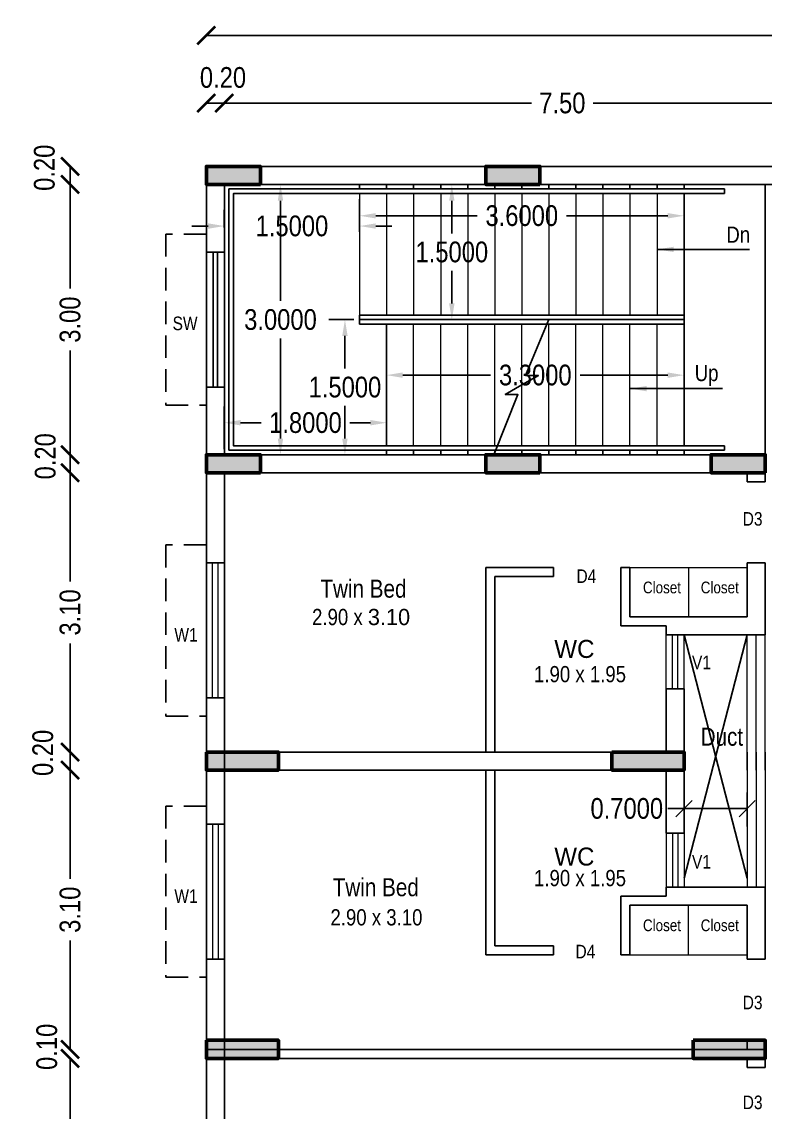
# Model space of a CAD drawing. Header units: metres. Extents: x -488 to 19274, y 1106 to 2071.
# Drawn here: x 19117.45 to 19125.7, y 1116.76 to 1128.86 of the extents above; entities that cross this region are included whole.
import ezdxf

# ---------------------------------------------------------------- set-up
doc = ezdxf.new("R2010")
doc.units = ezdxf.units.M
doc.header["$MEASUREMENT"] = 0
doc.linetypes.add('HIDDEN', pattern=[0.375, 0.25, -0.125])
for name, color, linetype in [('0 @ 1 (2)', 7, 'Continuous'), ('BLK_1_FLR_1_BLT_UP_AREA', 17, 'Continuous'), ('BLK_1_FLR_1_CARPET_AREA', 17, 'Continuous'), ('BLK_1_FLR_1_REGULAR_ROOM_0', 117, 'Continuous'), ('BLK_1_FLR_1_STAIR_1', 1, 'Continuous'), ('WALL', 251, 'Continuous')]:
    doc.layers.add(name, color=color, linetype=linetype)
for name, color, linetype, lineweight in [('BLK_1_FLR_1_STAIR_1_FLIGHT_1', 1, 'Continuous', 0), ('BLK_1_FLR_1_STAIR_1_FLIGHT_2', 1, 'Continuous', 0), ('BLK_1_FLR_1_STAIR_1_LANDING_1', 7, 'Continuous', 0), ('COL', 1, 'Continuous', 50), ('Hatch', 8, 'Continuous', 5), ('Joinery', 5, 'Continuous', 9), ('Railing', 10, 'Continuous', 13), ('Slab', 8, 'Continuous', 9)]:
    doc.layers.add(name, color=color, linetype=linetype, lineweight=lineweight)
doc.layers.add('DA-Furnitures', color=24, linetype='Continuous', lineweight=13, plot=False)
doc.styles.add('CODE', font='swissc.ttf', dxfattribs={"height": 0.25})
doc.styles.get("Standard").update_dxf_attribs({"font": 'swissc.ttf', "height": 0.23})
doc.dimstyles.new('OUTER', dxfattribs={"dimscale": 0, "dimtxt": 0.3, "dimasz": 0.18, "dimexe": 0.18, "dimexo": 0.0625, "dimgap": 0.09, "dimtad": 0, "dimzin": 0, "dimdsep": 46, "dimtxsty": 'CODE', "dimcen": 0.09, "dimse1": 1, "dimse2": 1, "dimclrd": 8, "dimclrt": 1, "dimadec": 0, "dimazin": 0, "dimtfac": 1, "dimtofl": 0, "dimtmove": 0, "dimatfit": 3, "dimfxl": 0, "dimtolj": 1, "dimtzin": 0, "dimarcsym": 0})
doc.dimstyles.get("Standard").update_dxf_attribs({"dimtxt": 1, "dimasz": 0.18, "dimexe": 0.18, "dimexo": 0.0625, "dimgap": 0.09, "dimtad": 0, "dimtih": 1, "dimtoh": 1, "dimdec": 4, "dimzin": 0, "dimdsep": 46, "dimtxsty": 'Standard', "dimcen": 0.09, "dimadec": 0, "dimazin": 0, "dimtfac": 1, "dimtdec": 4, "dimtofl": 0, "dimtmove": 0, "dimatfit": 3, "dimfxl": 0, "dimtolj": 1, "dimtzin": 0, "dimarcsym": 0})
doc.dimstyles.new('STANDARD$0', dxfattribs={"dimtxt": 7, "dimasz": 3, "dimexe": 3, "dimexo": 1, "dimgap": 1.5, "dimtad": 1, "dimdec": 1, "dimzin": 1, "dimdsep": 46, "dimlunit": 4, "dimtxsty": 'Standard', "dimblk": 'OBLIQUE', "dimcen": 0.09375, "dimdle": 1, "dimclrd": 8, "dimclre": 8, "dimclrt": 7, "dimadec": 1, "dimazin": 0, "dimtfac": 1, "dimtdec": 1, "dimtix": 1, "dimtmove": 2, "dimatfit": 3, "dimldrblk": 'ARCHTICK', "dimfxl": 0, "dimfrac": 2, "dimtolj": 1, "dimtzin": 0, "dimarcsym": 0})

# ---------------------------------------------------------------- blocks, each defined once
blk = doc.blocks.new('*D268')
at = {"layer": 'BLK_1_FLR_1_STAIR_1_LANDING_1', "color": 0, "linetype": 'Continuous', "lineweight": -2}
for p, q in [((19119.7, 1124.117), (19119.7, 1124.59)), ((19121.5, 1124.217), (19121.5, 1124.59))]:
    blk.add_line(p, q, dxfattribs=at)
at = {"layer": 'BLK_1_FLR_1_STAIR_1_LANDING_1', "color": 0, "lineweight": -2}
for p, q in [((19119.88, 1124.41), (19120.11, 1124.41)), ((19121.32, 1124.41), (19121.091, 1124.41))]:
    blk.add_line(p, q, dxfattribs=at)
at = {"layer": 'BLK_1_FLR_1_STAIR_1_LANDING_1', "color": 0, "linetype": 'Continuous'}
for points in [[(19119.88, 1124.44), (19119.88, 1124.38), (19119.7, 1124.41)], [(19121.32, 1124.44), (19121.32, 1124.38), (19121.5, 1124.41)]]:
    blk.add_solid(points, dxfattribs=at)
at = {"layer": 'Defpoints', "color": 0, "linetype": 'Continuous'}
for p in [(19119.7, 1124.41), (19121.5, 1124.154), (19119.7, 1124.054)]:
    blk.add_point(p, dxfattribs=at)
at = {"layer": 'BLK_1_FLR_1_STAIR_1_LANDING_1', "color": 0, "linetype": 'Continuous', "insert": (19120.6, 1124.41), "char_height": 0.23, "attachment_point": 5}
blk.add_mtext('\\A1;1.8000', dxfattribs=at)
blk = doc.blocks.new('_OBLIQUE')
at = {"color": 0, "linetype": 'ByBlock'}
blk.add_line((-0.5, -0.5), (0.5, 0.5), dxfattribs=at)
blk = doc.blocks.new('*D183')
at = {"lineweight": -2}
for p, q in [((19124.8, 1119.928), (19124.8, 1120.307)), ((19125.5, 1119.928), (19125.5, 1120.307)), ((19124.8, 1120.127), (19124.62, 1120.127)), ((19125.5, 1120.127), (19124.8, 1120.127))]:
    blk.add_line(p, q, dxfattribs=at)
at = {"layer": 'Defpoints', "color": 0}
for p in [(19124.8, 1120.127), (19124.8, 1119.866), (19125.5, 1119.866)]:
    blk.add_point(p, dxfattribs=at)
at = {"lineweight": -2, "xscale": 0.18, "yscale": 0.18, "zscale": 0.18, "rotation": 180}
blk.add_blockref('_OBLIQUE', (19124.8, 1120.127), dxfattribs=at)
at = {"lineweight": -2, "xscale": 0.18, "yscale": 0.18, "zscale": 0.18}
blk.add_blockref('_OBLIQUE', (19125.5, 1120.127), dxfattribs=at)
at = {"insert": (19124.165, 1120.127), "char_height": 0.23, "attachment_point": 5}
blk.add_mtext('\\A1;{0.7000}', dxfattribs=at)
blk = doc.blocks.new('*D184')
at = {"layer": 'BLK_1_FLR_1_STAIR_1_FLIGHT_1', "color": 0, "linetype": 'Continuous', "lineweight": -2}
for p, q in [((19121.138, 1125.554), (19120.858, 1125.554)), ((19121.038, 1125.374), (19121.038, 1125.012)), ((19121.038, 1124.234), (19121.038, 1124.596)), ((19121.138, 1124.054), (19120.858, 1124.054))]:
    blk.add_line(p, q, dxfattribs=at)
at = {"layer": 'BLK_1_FLR_1_STAIR_1_FLIGHT_1', "color": 0, "linetype": 'Continuous'}
for points in [[(19121.008, 1125.374), (19121.068, 1125.374), (19121.038, 1125.554)], [(19121.008, 1124.234), (19121.068, 1124.234), (19121.038, 1124.054)]]:
    blk.add_solid(points, dxfattribs=at)
at = {"layer": 'Defpoints', "color": 0, "linetype": 'Continuous'}
for p in [(19121.038, 1125.554), (19121.2, 1125.554), (19121.2, 1124.054)]:
    blk.add_point(p, dxfattribs=at)
at = {"layer": 'BLK_1_FLR_1_STAIR_1_FLIGHT_1', "color": 0, "linetype": 'Continuous', "insert": (19121.038, 1124.804), "char_height": 0.23, "attachment_point": 5}
blk.add_mtext('\\A1;1.5000', dxfattribs=at)
blk = doc.blocks.new('*D185')
at = {"layer": 'BLK_1_FLR_1_STAIR_1_LANDING_1', "color": 0, "linetype": 'Continuous', "lineweight": -2}
for p, q in [((19119.7, 1126.576), (19119.7, 1126.773)), ((19121.2, 1126.576), (19121.2, 1126.773))]:
    blk.add_line(p, q, dxfattribs=at)
at = {"layer": 'BLK_1_FLR_1_STAIR_1_LANDING_1', "color": 0, "lineweight": -2}
for p, q in [((19119.52, 1126.593), (19119.34, 1126.593)), ((19121.38, 1126.593), (19121.56, 1126.593))]:
    blk.add_line(p, q, dxfattribs=at)
at = {"layer": 'BLK_1_FLR_1_STAIR_1_LANDING_1', "color": 0, "linetype": 'Continuous'}
for points in [[(19119.52, 1126.623), (19119.52, 1126.563), (19119.7, 1126.593)], [(19121.38, 1126.623), (19121.38, 1126.563), (19121.2, 1126.593)]]:
    blk.add_solid(points, dxfattribs=at)
at = {"layer": 'Defpoints', "color": 0, "linetype": 'Continuous'}
for p in [(19119.7, 1126.593), (19119.7, 1126.514), (19121.2, 1126.514)]:
    blk.add_point(p, dxfattribs=at)
at = {"layer": 'BLK_1_FLR_1_STAIR_1_LANDING_1', "color": 0, "linetype": 'Continuous', "insert": (19120.45, 1126.593), "char_height": 0.23, "attachment_point": 5}
blk.add_mtext('\\A1;1.5000', dxfattribs=at)
blk = doc.blocks.new('zw$3395')
at = {"layer": 'Hatch'}
h = blk.add_hatch(color=256, dxfattribs=at)
h.dxf.hatch_style = 1
h.paths.add_polyline_path([(15.05, 12.675), (15.05, 11.475), (15.25, 11.475), (15.25, 12.675)])
h.paths.add_polyline_path([(21.65, 12.661), (21.65, 11.461), (21.85, 11.461), (21.85, 12.661)])
h.paths.add_polyline_path([(15.05, 8.5), (15.05, 7.3), (15.25, 7.3), (15.25, 8.5)])
h.paths.add_polyline_path([(21.65, 8.5), (21.65, 7.3), (21.85, 7.3), (21.85, 8.5)])
h.paths.add_polyline_path([(15.05, 4.675), (15.05, 3.475), (15.25, 3.475), (15.25, 4.675)])
h.paths.add_polyline_path([(21.65, 4.675), (21.65, 3.475), (21.85, 3.475), (21.85, 4.675)])
h.paths.add_polyline_path([(0, 3.5), (0, 3.3), (0.8, 3.3), (0.8, 3.5)])
h.paths.add_polyline_path([(4.5, 3.5), (4.5, 3.3), (5.3, 3.3), (5.3, 3.5)])
h.paths.add_polyline_path([(15.05, 16.5), (15.05, 16.3), (15.85, 16.3), (15.85, 16.5)])
h.paths.add_polyline_path([(0, 0.2), (0, 0), (0.8, 0), (0.8, 0.2)])
h.paths.add_polyline_path([(5.4, 0.2), (5.4, 0), (6.2, 0), (6.2, 0.2)])
h.paths.add_polyline_path([(0, 6.8), (0, 6.6), (0.8, 6.6), (0.8, 6.8)])
h.paths.add_polyline_path([(5.4, 6.8), (5.4, 6.6), (6.2, 6.6), (6.2, 6.8)])
h.paths.add_polyline_path([(21.05, 16.5), (21.05, 16.3), (21.85, 16.3), (21.85, 16.5)])
h.paths.add_polyline_path([(13.35, 12.1), (13.35, 12.9), (13.55, 12.9), (13.55, 12.1)])
h.paths.add_polyline_path([(4.5, 9.8), (4.5, 10), (5.3, 10), (5.3, 9.8)])
h.paths.add_polyline_path([(0, 10), (0, 9.8), (0.8, 9.8), (0.8, 10)])
h.paths.add_polyline_path([(13.35, 7.3), (13.35, 8.1), (13.55, 8.1), (13.55, 7.3)])
h.paths.add_polyline_path([(15.05, 0.2), (15.05, 0), (15.85, 0), (15.85, 0.2)])
h.paths.add_polyline_path([(21.05, 0.2), (21.05, 0), (21.85, 0), (21.85, 0.2)])
h.paths.add_polyline_path([(7.7, 5.1), (7.7, 5.3), (8.3, 5.3), (8.3, 5.1)])
h.paths.add_polyline_path([(7.7, 7.5), (7.7, 7.3), (8.3, 7.3), (8.3, 7.5)])
h.paths.add_polyline_path([(7.7, 10), (7.7, 10.2), (8.3, 10.2), (8.3, 10)])
h.paths.add_polyline_path([(10.15, 7.3), (10.15, 7.9), (10.35, 7.9), (10.35, 7.3)])
h.paths.add_polyline_path([(7.7, 0), (7.7, 0.2), (8.3, 0.2), (8.3, 0)])
h.paths.add_polyline_path([(3.1, 13.3), (3.1, 13.1), (3.7, 13.1), (3.7, 13.3)])
h.paths.add_polyline_path([(0, 13.1), (0, 13.3), (0.6, 13.3), (0.6, 13.1)])
h.paths.add_polyline_path([(5.6, 13.1), (5.6, 13.3), (6.2, 13.3), (6.2, 13.1)])
h.paths.add_polyline_path([(10.15, 10.2), (10.15, 9.6), (10.35, 9.6), (10.35, 10.2)])
h.paths.add_polyline_path([(7.7, 12.7), (7.7, 12.9), (8.3, 12.9), (8.3, 12.7)])
h.paths.add_polyline_path([(10.15, 12.3), (10.15, 12.9), (10.35, 12.9), (10.35, 12.3)])
h.paths.add_polyline_path([(12.95, 5.3), (12.95, 5.1), (13.55, 5.1), (13.55, 5.3)])
h.paths.add_polyline_path([(7.7, 16.3), (7.7, 16.5), (8.3, 16.5), (8.3, 16.3)])
h.paths.add_polyline_path([(9.75, 16.3), (9.75, 16.5), (10.35, 16.5), (10.35, 16.3)])
h.paths.add_polyline_path([(3.1, 16.3), (3.1, 16.5), (3.7, 16.5), (3.7, 16.3)])
h.paths.add_polyline_path([(0, 16.3), (0, 16.5), (0.6, 16.5), (0.6, 16.3)])
h.paths.add_polyline_path([(12.95, 16.3), (12.95, 16.5), (13.55, 16.5), (13.55, 16.3)])
h.paths.add_polyline_path([(12.95, 0), (12.95, 0.2), (13.55, 0.2), (13.55, 0)])
at = {"layer": 'COL'}
for points in [[(0.6, 16.3), (0, 16.3), (0, 16.5), (0.6, 16.5)], [(3.7, 16.3), (3.1, 16.3), (3.1, 16.5), (3.7, 16.5)], [(0.6, 13.1), (0, 13.1), (0, 13.3), (0.6, 13.3)], [(3.7, 13.1), (3.1, 13.1), (3.1, 13.3), (3.7, 13.3)], [(6.2, 13.1), (5.6, 13.1), (5.6, 13.3), (6.2, 13.3)], [(0, 10), (0.8, 10), (0.8, 9.8), (0, 9.8)], [(4.5, 10), (5.3, 10), (5.3, 9.8), (4.5, 9.8)], [(0, 6.8), (0.8, 6.8), (0.8, 6.6), (0, 6.6)], [(5.4, 6.8), (6.2, 6.8), (6.2, 6.6), (5.4, 6.6)]]:
    blk.add_lwpolyline(points, close=True, dxfattribs=at)
blk = doc.blocks.new('*D159')
at = {"layer": 'BLK_1_FLR_1_STAIR_1_FLIGHT_2', "color": 0, "linetype": 'Continuous', "lineweight": -2}
for p, q in [((19122.163, 1127.054), (19122.404, 1127.054)), ((19122.224, 1126.874), (19122.224, 1126.512)), ((19122.224, 1125.734), (19122.224, 1126.096)), ((19122.163, 1125.554), (19122.404, 1125.554))]:
    blk.add_line(p, q, dxfattribs=at)
at = {"layer": 'BLK_1_FLR_1_STAIR_1_FLIGHT_2', "color": 0, "linetype": 'Continuous'}
for points in [[(19122.194, 1126.874), (19122.254, 1126.874), (19122.224, 1127.054)], [(19122.194, 1125.734), (19122.254, 1125.734), (19122.224, 1125.554)]]:
    blk.add_solid(points, dxfattribs=at)
at = {"layer": 'Defpoints', "color": 0, "linetype": 'Continuous'}
for p in [(19122.1, 1127.054), (19122.224, 1127.054), (19122.1, 1125.554)]:
    blk.add_point(p, dxfattribs=at)
at = {"layer": 'BLK_1_FLR_1_STAIR_1_FLIGHT_2', "color": 0, "linetype": 'Continuous', "insert": (19122.224, 1126.304), "char_height": 0.23, "attachment_point": 5}
blk.add_mtext('\\A1;1.5000', dxfattribs=at)
blk = doc.blocks.new('*D251')
at = {"layer": 'BLK_1_FLR_1_STAIR_1_FLIGHT_2', "color": 0, "linetype": 'Continuous', "lineweight": -2}
for p, q in [((19121.2, 1126.892), (19121.2, 1126.527)), ((19124.8, 1126.892), (19124.8, 1126.527)), ((19121.38, 1126.707), (19122.504, 1126.707)), ((19124.62, 1126.707), (19123.496, 1126.707))]:
    blk.add_line(p, q, dxfattribs=at)
at = {"layer": 'BLK_1_FLR_1_STAIR_1_FLIGHT_2', "color": 0, "linetype": 'Continuous'}
for points in [[(19121.38, 1126.737), (19121.38, 1126.677), (19121.2, 1126.707)], [(19124.62, 1126.737), (19124.62, 1126.677), (19124.8, 1126.707)]]:
    blk.add_solid(points, dxfattribs=at)
at = {"layer": 'Defpoints', "color": 0, "linetype": 'Continuous'}
for p in [(19121.2, 1126.954), (19124.8, 1126.954), (19124.8, 1126.707)]:
    blk.add_point(p, dxfattribs=at)
at = {"layer": 'BLK_1_FLR_1_STAIR_1_FLIGHT_2', "color": 0, "linetype": 'Continuous', "insert": (19123, 1126.707), "char_height": 0.23, "attachment_point": 5}
blk.add_mtext('\\A1;3.6000', dxfattribs=at)
blk = doc.blocks.new('*D252')
at = {"layer": 'BLK_1_FLR_1_STAIR_1_FLIGHT_1', "color": 0, "linetype": 'Continuous', "lineweight": -2}
for p, q in [((19121.5, 1124.217), (19121.5, 1125.118)), ((19124.8, 1124.217), (19124.8, 1125.118)), ((19121.68, 1124.938), (19122.654, 1124.938)), ((19124.62, 1124.938), (19123.646, 1124.938))]:
    blk.add_line(p, q, dxfattribs=at)
at = {"layer": 'BLK_1_FLR_1_STAIR_1_FLIGHT_1', "color": 0, "linetype": 'Continuous'}
for points in [[(19121.68, 1124.968), (19121.68, 1124.908), (19121.5, 1124.938)], [(19124.62, 1124.968), (19124.62, 1124.908), (19124.8, 1124.938)]]:
    blk.add_solid(points, dxfattribs=at)
at = {"layer": 'Defpoints', "color": 0, "linetype": 'Continuous'}
for p in [(19124.8, 1124.938), (19121.5, 1124.154), (19124.8, 1124.154)]:
    blk.add_point(p, dxfattribs=at)
at = {"layer": 'BLK_1_FLR_1_STAIR_1_FLIGHT_1', "color": 0, "linetype": 'Continuous', "insert": (19123.15, 1124.938), "char_height": 0.23, "attachment_point": 5}
blk.add_mtext('\\A1;3.3000', dxfattribs=at)
blk = doc.blocks.new('*D172')
at = {"layer": 'BLK_1_FLR_1_STAIR_1_LANDING_1', "color": 0, "linetype": 'Continuous', "lineweight": -2}
for p, q in [((19120.385, 1127.054), (19120.503, 1127.054)), ((19120.385, 1124.054), (19120.503, 1124.054))]:
    blk.add_line(p, q, dxfattribs=at)
at = {"layer": 'BLK_1_FLR_1_STAIR_1_LANDING_1', "color": 0, "lineweight": -2}
for p, q in [((19120.323, 1126.874), (19120.323, 1125.762)), ((19120.323, 1124.234), (19120.323, 1125.346))]:
    blk.add_line(p, q, dxfattribs=at)
at = {"layer": 'BLK_1_FLR_1_STAIR_1_LANDING_1', "color": 0, "linetype": 'Continuous'}
for points in [[(19120.293, 1126.874), (19120.353, 1126.874), (19120.323, 1127.054)], [(19120.293, 1124.234), (19120.353, 1124.234), (19120.323, 1124.054)]]:
    blk.add_solid(points, dxfattribs=at)
at = {"layer": 'Defpoints', "color": 0, "linetype": 'Continuous'}
for p in [(19120.323, 1127.054), (19120.323, 1124.054), (19120.323, 1124.054)]:
    blk.add_point(p, dxfattribs=at)
at = {"layer": 'BLK_1_FLR_1_STAIR_1_LANDING_1', "color": 0, "linetype": 'Continuous', "insert": (19120.323, 1125.554), "char_height": 0.23, "attachment_point": 5}
blk.add_mtext('\\A1;3.0000', dxfattribs=at)
blk = doc.blocks.new('_ArchTick')
at = {"const_width": 0.15}
blk.add_lwpolyline([(-0.5, -0.5), (0.5, 0.5)], dxfattribs=at)
blk = doc.blocks.new('*D337')
at = {"lineweight": -2}
for p, q in [((19117.989, 1117.354), (19117.989, 1116.148)), ((19117.989, 1114.254), (19117.989, 1115.461))]:
    blk.add_line(p, q, dxfattribs=at)
at = {"layer": 'Defpoints', "color": 0}
for p in [(19117.989, 1117.354), (19119.7, 1117.354), (19119.7, 1114.254)]:
    blk.add_point(p, dxfattribs=at)
at = {"lineweight": -2, "xscale": 0.2, "yscale": 0.2, "zscale": 0.2}
for p, rotation in [((19117.989, 1117.354), 90), ((19117.989, 1114.254), 270)]:
    blk.add_blockref('_ArchTick', p, dxfattribs=dict(at, rotation=rotation))
at = {"insert": (19117.989, 1115.804), "char_height": 0.23, "attachment_point": 5, "rotation": 90}
blk.add_mtext('\\A1;3.10', dxfattribs=at)
blk = doc.blocks.new('*D338')
at = {"lineweight": -2}
for p, q in [((19117.989, 1117.454), (19117.989, 1117.654)), ((19117.989, 1117.354), (19117.989, 1117.154))]:
    blk.add_line(p, q, dxfattribs=at)
at = {"layer": 'Defpoints', "color": 0}
for p in [(19117.989, 1117.454), (19119.7, 1117.454), (19119.7, 1117.354)]:
    blk.add_point(p, dxfattribs=at)
at = {"lineweight": -2, "xscale": 0.2, "yscale": 0.2, "zscale": 0.2}
for p, rotation in [((19117.989, 1117.454), 270), ((19117.989, 1117.354), 90)]:
    blk.add_blockref('_ArchTick', p, dxfattribs=dict(at, rotation=rotation))
at = {"insert": (19117.731, 1117.482), "char_height": 0.23, "attachment_point": 5, "rotation": 90}
blk.add_mtext('\\A1;0.10', dxfattribs=at)
blk = doc.blocks.new('*D339')
at = {"lineweight": -2}
for p, q in [((19117.989, 1120.554), (19117.989, 1119.348)), ((19117.989, 1117.454), (19117.989, 1118.661))]:
    blk.add_line(p, q, dxfattribs=at)
at = {"layer": 'Defpoints', "color": 0}
for p in [(19117.989, 1120.554), (19119.7, 1120.554), (19119.7, 1117.454)]:
    blk.add_point(p, dxfattribs=at)
at = {"lineweight": -2, "xscale": 0.2, "yscale": 0.2, "zscale": 0.2}
for p, rotation in [((19117.989, 1120.554), 90), ((19117.989, 1117.454), 270)]:
    blk.add_blockref('_ArchTick', p, dxfattribs=dict(at, rotation=rotation))
at = {"insert": (19117.989, 1119.004), "char_height": 0.23, "attachment_point": 5, "rotation": 90}
blk.add_mtext('\\A1;3.10', dxfattribs=at)
blk = doc.blocks.new('*D340')
at = {"lineweight": -2}
blk.add_line((19117.989, 1120.554), (19117.989, 1120.754), dxfattribs=at)
at = {"layer": 'Defpoints', "color": 0}
for p in [(19117.989, 1120.754), (19119.7, 1120.754), (19119.7, 1120.554)]:
    blk.add_point(p, dxfattribs=at)
at = {"lineweight": -2, "xscale": 0.2, "yscale": 0.2, "zscale": 0.2}
for p, rotation in [((19117.989, 1120.754), 90), ((19117.989, 1120.554), 270)]:
    blk.add_blockref('_ArchTick', p, dxfattribs=dict(at, rotation=rotation))
at = {"insert": (19117.687, 1120.745), "char_height": 0.23, "attachment_point": 5, "rotation": 90}
blk.add_mtext('\\A1;0.20', dxfattribs=at)
blk = doc.blocks.new('*D341')
at = {"lineweight": -2}
for p, q in [((19117.989, 1123.854), (19117.989, 1122.648)), ((19117.989, 1120.754), (19117.989, 1121.961))]:
    blk.add_line(p, q, dxfattribs=at)
at = {"layer": 'Defpoints', "color": 0}
for p in [(19117.989, 1123.854), (19119.7, 1123.854), (19119.7, 1120.754)]:
    blk.add_point(p, dxfattribs=at)
at = {"lineweight": -2, "xscale": 0.2, "yscale": 0.2, "zscale": 0.2}
for p, rotation in [((19117.989, 1123.854), 90), ((19117.989, 1120.754), 270)]:
    blk.add_blockref('_ArchTick', p, dxfattribs=dict(at, rotation=rotation))
at = {"insert": (19117.989, 1122.304), "char_height": 0.23, "attachment_point": 5, "rotation": 90}
blk.add_mtext('\\A1;3.10', dxfattribs=at)
blk = doc.blocks.new('*D342')
at = {"lineweight": -2}
blk.add_line((19117.989, 1123.854), (19117.989, 1124.054), dxfattribs=at)
at = {"layer": 'Defpoints', "color": 0}
for p in [(19117.989, 1124.054), (19119.7, 1124.054), (19119.7, 1123.854)]:
    blk.add_point(p, dxfattribs=at)
at = {"lineweight": -2, "xscale": 0.2, "yscale": 0.2, "zscale": 0.2}
for p, rotation in [((19117.989, 1124.054), 90), ((19117.989, 1123.854), 270)]:
    blk.add_blockref('_ArchTick', p, dxfattribs=dict(at, rotation=rotation))
at = {"insert": (19117.714, 1124.037), "char_height": 0.23, "attachment_point": 5, "rotation": 90}
blk.add_mtext('\\A1;0.20', dxfattribs=at)
blk = doc.blocks.new('*D343')
at = {"lineweight": -2}
for p, q in [((19117.989, 1127.054), (19117.989, 1125.898)), ((19117.989, 1124.054), (19117.989, 1125.211))]:
    blk.add_line(p, q, dxfattribs=at)
at = {"layer": 'Defpoints', "color": 0}
for p in [(19117.989, 1127.054), (19119.7, 1127.054), (19119.7, 1124.054)]:
    blk.add_point(p, dxfattribs=at)
at = {"lineweight": -2, "xscale": 0.2, "yscale": 0.2, "zscale": 0.2}
for p, rotation in [((19117.989, 1127.054), 90), ((19117.989, 1124.054), 270)]:
    blk.add_blockref('_ArchTick', p, dxfattribs=dict(at, rotation=rotation))
at = {"insert": (19117.989, 1125.554), "char_height": 0.23, "attachment_point": 5, "rotation": 90}
blk.add_mtext('\\A1;3.00', dxfattribs=at)
blk = doc.blocks.new('*D344')
at = {"lineweight": -2}
blk.add_line((19117.989, 1127.054), (19117.989, 1127.254), dxfattribs=at)
at = {"layer": 'Defpoints', "color": 0}
for p in [(19117.989, 1127.254), (19119.7, 1127.254), (19119.7, 1127.054)]:
    blk.add_point(p, dxfattribs=at)
at = {"lineweight": -2, "xscale": 0.2, "yscale": 0.2, "zscale": 0.2}
for p, rotation in [((19117.989, 1127.254), 90), ((19117.989, 1127.054), 270)]:
    blk.add_blockref('_ArchTick', p, dxfattribs=dict(at, rotation=rotation))
at = {"insert": (19117.704, 1127.24), "char_height": 0.23, "attachment_point": 5, "rotation": 90}
blk.add_mtext('\\A1;0.20', dxfattribs=at)
blk = doc.blocks.new('*D346')
at = {"lineweight": -2}
for p, q in [((19116.958, 1127.254), (19116.958, 1119.419)), ((19116.958, 1110.754), (19116.958, 1118.59))]:
    blk.add_line(p, q, dxfattribs=at)
at = {"layer": 'Defpoints', "color": 0}
for p in [(19119.5, 1127.254), (19116.958, 1110.754), (19119.5, 1110.754)]:
    blk.add_point(p, dxfattribs=at)
at = {"lineweight": -2, "xscale": 0.2, "yscale": 0.2, "zscale": 0.2}
for p, rotation in [((19116.958, 1127.254), 90), ((19116.958, 1110.754), 270)]:
    blk.add_blockref('_ArchTick', p, dxfattribs=dict(at, rotation=rotation))
at = {"insert": (19116.958, 1119.004), "char_height": 0.23, "attachment_point": 5, "rotation": 90}
blk.add_mtext('\\A1;16.50', dxfattribs=at)
blk = doc.blocks.new('*D347')
at = {"lineweight": -2}
for p, q in [((19119.7, 1127.958), (19123.108, 1127.958)), ((19127.2, 1127.958), (19123.793, 1127.958))]:
    blk.add_line(p, q, dxfattribs=at)
at = {"layer": 'Defpoints', "color": 0}
for p in [(19127.2, 1127.958), (19127.2, 1127.054), (19119.7, 1126.937)]:
    blk.add_point(p, dxfattribs=at)
at = {"lineweight": -2, "xscale": 0.2, "yscale": 0.2, "zscale": 0.2, "rotation": 180}
blk.add_blockref('_ArchTick', (19119.7, 1127.958), dxfattribs=at)
at = {"lineweight": -2, "xscale": 0.2, "yscale": 0.2, "zscale": 0.2}
blk.add_blockref('_ArchTick', (19127.2, 1127.958), dxfattribs=at)
at = {"insert": (19123.45, 1127.958), "char_height": 0.23, "attachment_point": 5}
blk.add_mtext('\\A1;7.50', dxfattribs=at)
blk = doc.blocks.new('*D363')
at = {"lineweight": -2}
blk.add_line((19119.5, 1127.958), (19119.7, 1127.958), dxfattribs=at)
at = {"layer": 'Defpoints', "color": 0}
for p in [(19119.7, 1127.958), (19119.5, 1127.054), (19119.7, 1127.054)]:
    blk.add_point(p, dxfattribs=at)
at = {"lineweight": -2, "xscale": 0.2, "yscale": 0.2, "zscale": 0.2, "rotation": 180}
blk.add_blockref('_ArchTick', (19119.5, 1127.958), dxfattribs=at)
at = {"lineweight": -2, "xscale": 0.2, "yscale": 0.2, "zscale": 0.2}
blk.add_blockref('_ArchTick', (19119.7, 1127.958), dxfattribs=at)
at = {"insert": (19119.685, 1128.241), "char_height": 0.23, "attachment_point": 5}
blk.add_mtext('\\A1;0.20', dxfattribs=at)
blk = doc.blocks.new('*D364')
at = {"lineweight": -2}
for p, q in [((19119.5, 1128.709), (19130.008, 1128.709)), ((19141.35, 1128.709), (19130.843, 1128.709))]:
    blk.add_line(p, q, dxfattribs=at)
at = {"layer": 'Defpoints', "color": 0}
for p in [(19141.35, 1128.709), (19119.5, 1127.254), (19141.35, 1127.254)]:
    blk.add_point(p, dxfattribs=at)
at = {"lineweight": -2, "xscale": 0.2, "yscale": 0.2, "zscale": 0.2, "rotation": 180}
blk.add_blockref('_ArchTick', (19119.5, 1128.709), dxfattribs=at)
at = {"lineweight": -2, "xscale": 0.2, "yscale": 0.2, "zscale": 0.2}
blk.add_blockref('_ArchTick', (19141.35, 1128.709), dxfattribs=at)
at = {"insert": (19130.425, 1128.709), "char_height": 0.23, "attachment_point": 5}
blk.add_mtext('\\A1;21.85', dxfattribs=at)

msp = doc.modelspace()

# ---------------------------------------------------------------- linework, layer by layer
for p, q in [((19119.50036, 1127.25427), (19125.70036, 1127.25427)), ((19119.50036, 1126.30427), (19119.50036, 1127.25427)), ((19119.70036, 1127.05427), (19125.70036, 1127.05427)), ((19119.70036, 1126.30427), (19119.70036, 1127.05427)), ((19119.75036, 1124.10427), (19119.75036, 1127.00427)), ((19119.75036, 1127.00427), (19125.25036, 1127.00427)), ((19121.20036, 1127.05427), (19121.20036, 1127.00427)), ((19121.50036, 1127.05427), (19121.50036, 1127.00427)), ((19121.80036, 1127.05427), (19121.80036, 1127.00427)), ((19122.10036, 1127.05427), (19122.10036, 1127.00427)), ((19122.40036, 1127.05427), (19122.40036, 1127.00427)), ((19122.70036, 1127.05427), (19122.70036, 1127.00427)), ((19123.00036, 1127.05427), (19123.00036, 1127.00427)), ((19123.30036, 1127.05427), (19123.30036, 1127.00427)), ((19123.60036, 1127.05427), (19123.60036, 1127.00427)), ((19123.90036, 1127.05427), (19123.90036, 1127.00427)), ((19124.20036, 1127.05427), (19124.20036, 1127.00427)), ((19124.50036, 1127.05427), (19124.50036, 1127.00427)), ((19124.80036, 1127.05427), (19124.80036, 1127.00427)), ((19125.25036, 1127.00427), (19125.25036, 1126.95427)), ((19119.80036, 1124.15427), (19119.80036, 1126.95427)), ((19119.80036, 1126.95427), (19125.25036, 1126.95427)), ((19124.80036, 1126.95427), (19124.80036, 1125.60427)), ((19119.50036, 1124.80427), (19119.50036, 1126.30427)), ((19119.70036, 1126.30427), (19119.50036, 1126.30427)), ((19119.57536, 1124.80427), (19119.57536, 1126.30427)), ((19119.62536, 1124.80427), (19119.62536, 1126.30427)), ((19119.70036, 1124.80427), (19119.70036, 1126.30427)), ((19121.20036, 1125.60427), (19121.20036, 1125.50427)), ((19124.80036, 1125.60427), (19121.20036, 1125.60427)), ((19124.80036, 1125.55427), (19121.20036, 1125.55427)), ((19124.80036, 1125.60427), (19124.80036, 1125.50427)), ((19124.80036, 1125.50427), (19121.20036, 1125.50427)), ((19119.70036, 1124.80427), (19119.50036, 1124.80427)), ((19119.50036, 1124.80427), (19119.50036, 1124.05427)), ((19119.70036, 1124.80427), (19119.70036, 1124.05427)), ((19119.75036, 1124.10427), (19125.25036, 1124.10427)), ((19119.80036, 1124.15427), (19125.25036, 1124.15427)), ((19121.50036, 1124.05427), (19121.50036, 1124.10427)), ((19121.80036, 1124.05427), (19121.80036, 1124.10427)), ((19122.10036, 1124.05427), (19122.10036, 1124.10427)), ((19122.40036, 1124.05427), (19122.40036, 1124.10427)), ((19122.70036, 1124.05427), (19122.70036, 1124.10427)), ((19123.00036, 1124.05427), (19123.00036, 1124.10427)), ((19123.30036, 1124.05427), (19123.30036, 1124.10427)), ((19123.60036, 1124.05427), (19123.60036, 1124.10427)), ((19123.90036, 1124.05427), (19123.90036, 1124.10427)), ((19124.20036, 1124.05427), (19124.20036, 1124.10427)), ((19124.50036, 1124.05427), (19124.50036, 1124.10427)), ((19124.80036, 1124.05427), (19124.80036, 1124.10427)), ((19125.25036, 1124.10427), (19125.25036, 1124.15427)), ((19125.50036, 1122.05427), (19124.80036, 1119.35427)), ((19125.50036, 1119.35427), (19124.80036, 1122.05427))]:
    msp.add_line(p, q)
at = {"linetype": 'HIDDEN'}
for p, q in [((19119.05036, 1126.50427), (19119.05036, 1124.60427)), ((19119.50036, 1126.50427), (19119.05036, 1126.50427)), ((19119.05036, 1124.60427), (19119.50036, 1124.60427)), ((19119.05036, 1123.05427), (19119.05036, 1121.15427)), ((19119.50036, 1123.05427), (19119.05036, 1123.05427)), ((19119.05036, 1121.15427), (19119.50036, 1121.15427)), ((19119.05036, 1120.15427), (19119.05036, 1118.25427)), ((19119.50036, 1120.15427), (19119.05036, 1120.15427)), ((19119.05036, 1118.25427), (19119.50036, 1118.25427))]:
    msp.add_line(p, q, dxfattribs=at)
msp.add_lwpolyline([(19123.30036, 1125.55427), (19123.0429, 1124.93563), (19123.18491, 1124.93563), (19123.00036, 1124.82927), (19122.8158, 1124.72292), (19122.95782, 1124.72292), (19122.69036, 1124.05427)])
at = {"layer": 'BLK_1_FLR_1_BLT_UP_AREA', "color": 17}
msp.add_lwpolyline([(19141.35036, 1110.75427), (19132.85036, 1110.75427), (19132.85036, 1115.85427), (19127.40036, 1115.85427), (19127.40036, 1110.75427), (19119.50036, 1110.75427), (19119.50036, 1127.25427), (19141.35036, 1127.25427)], close=True, dxfattribs=at)
at = {"layer": 'BLK_1_FLR_1_CARPET_AREA', "color": 17}
msp.add_lwpolyline([(19141.15035, 1127.05427), (19141.15035, 1110.95427), (19133.05036, 1110.95427), (19133.05036, 1116.05427), (19127.20036, 1116.05427), (19127.20036, 1110.95426), (19119.70036, 1110.95426), (19119.70036, 1123.85427), (19125.70036, 1123.85427), (19125.70036, 1127.05427), (19127.20036, 1127.05427), (19127.20036, 1118.05427), (19133.05036, 1118.05427), (19133.05036, 1127.05427), (19141.15036, 1127.05427)], close=True, dxfattribs=at)
at = {"layer": 'BLK_1_FLR_1_REGULAR_ROOM_0', "color": 2}
msp.add_lwpolyline([(19141.15035, 1127.05427), (19141.15035, 1110.95427), (19133.05036, 1110.95427), (19133.05036, 1116.05427), (19127.20036, 1116.05427), (19127.20036, 1110.95426), (19119.70036, 1110.95426), (19119.70036, 1123.85427), (19125.70036, 1123.85427), (19125.70036, 1127.05427), (19127.20036, 1127.05427), (19127.20036, 1118.05427), (19133.05036, 1118.05427), (19133.05036, 1127.05427), (19141.15036, 1127.05427)], close=True, dxfattribs=at)
at = {"layer": 'BLK_1_FLR_1_STAIR_1'}
msp.add_lwpolyline([(19124.80036, 1126.95427), (19119.80036, 1126.95427), (19119.80036, 1124.15427), (19124.80036, 1124.15427)], close=True, dxfattribs=at)
at = {"layer": 'BLK_1_FLR_1_STAIR_1_FLIGHT_1'}
for p, q in [((19121.50036, 1124.15427), (19121.50036, 1125.50427)), ((19121.80036, 1124.15427), (19121.80036, 1125.50427)), ((19122.10036, 1124.15427), (19122.10036, 1125.50427)), ((19122.40036, 1124.15427), (19122.40036, 1125.50427)), ((19122.70036, 1124.15427), (19122.70036, 1125.50427)), ((19123.00036, 1124.15427), (19123.00036, 1125.50427)), ((19123.30036, 1124.15427), (19123.30036, 1125.50427)), ((19123.60036, 1124.15427), (19123.60036, 1125.50427)), ((19123.90036, 1124.15427), (19123.90036, 1125.50427)), ((19124.20036, 1124.15427), (19124.20036, 1125.50427)), ((19124.50036, 1124.15427), (19124.50036, 1125.50427)), ((19124.80036, 1124.15427), (19124.80036, 1125.50427))]:
    msp.add_line(p, q, dxfattribs=at)
msp.add_lwpolyline([(19124.80036, 1125.50427), (19121.50036, 1125.50427), (19121.50036, 1124.15427), (19124.80036, 1124.15427)], close=True, dxfattribs=at)
at = {"layer": 'BLK_1_FLR_1_STAIR_1_FLIGHT_2'}
for p, q in [((19121.20036, 1126.95427), (19121.20036, 1125.60427)), ((19121.50036, 1126.95427), (19121.50036, 1125.60427)), ((19121.80036, 1126.95427), (19121.80036, 1125.60427)), ((19122.10036, 1126.95427), (19122.10036, 1125.60427)), ((19122.40036, 1126.95427), (19122.40036, 1125.60427)), ((19122.70036, 1126.95427), (19122.70036, 1125.60427)), ((19123.00036, 1126.95427), (19123.00036, 1125.60427)), ((19123.30036, 1126.95427), (19123.30036, 1125.60427)), ((19123.60036, 1126.95427), (19123.60036, 1125.60427)), ((19123.90036, 1126.95427), (19123.90036, 1125.60427)), ((19124.20036, 1126.95427), (19124.20036, 1125.60427)), ((19124.50036, 1126.95427), (19124.50036, 1125.60427))]:
    msp.add_line(p, q, dxfattribs=at)
msp.add_lwpolyline([(19121.20036, 1125.60427), (19124.80036, 1125.60427), (19124.80036, 1126.95427), (19121.20036, 1126.95427)], close=True, dxfattribs=at)
at = {"layer": 'BLK_1_FLR_1_STAIR_1_LANDING_1'}
msp.add_lwpolyline([(19121.50036, 1125.50427), (19121.50036, 1124.15427), (19119.80036, 1124.15427), (19119.80036, 1126.95427), (19121.20036, 1126.95427), (19121.20036, 1125.50427), (19121.50036, 1125.50427)], close=True, dxfattribs=at)
at = {"layer": 'DA-Furnitures'}
for p, q in [((19124.85036, 1122.80427), (19124.85036, 1122.25427)), ((19124.85036, 1118.50427), (19124.85036, 1119.05427))]:
    msp.add_line(p, q, dxfattribs=at)
for points in [[(19124.20036, 1122.80427), (19125.50036, 1122.80427), (19125.50036, 1122.25427), (19124.20036, 1122.25427)], [(19124.20036, 1118.50427), (19125.50036, 1118.50427), (19125.50036, 1119.05427), (19124.20036, 1119.05427)]]:
    msp.add_lwpolyline(points, close=True, dxfattribs=at)
at = {"layer": 'Joinery'}
for p, q in [((19119.50036, 1122.85427), (19119.50036, 1121.35427)), ((19119.57036, 1121.35427), (19119.57036, 1122.85427)), ((19119.63036, 1121.35427), (19119.63036, 1122.85427)), ((19119.70036, 1122.85427), (19119.70036, 1121.35427)), ((19124.60036, 1121.45427), (19124.60036, 1122.05427)), ((19124.67036, 1121.45427), (19124.67036, 1122.05427)), ((19124.73036, 1121.45427), (19124.73036, 1122.05427)), ((19124.80036, 1121.45427), (19124.80036, 1122.05427)), ((19119.50036, 1118.45427), (19119.50036, 1119.95427)), ((19119.57036, 1119.95427), (19119.57036, 1118.45427)), ((19119.63036, 1119.95427), (19119.63036, 1118.45427)), ((19119.70036, 1118.45427), (19119.70036, 1119.95427)), ((19124.60036, 1119.85427), (19124.60036, 1119.25427)), ((19124.67036, 1119.85427), (19124.67036, 1119.25427)), ((19124.73036, 1119.85427), (19124.73036, 1119.25427)), ((19124.80036, 1119.85427), (19124.80036, 1119.25427))]:
    msp.add_line(p, q, dxfattribs=at)
at = {"layer": 'Railing'}
for p, q in [((19125.60036, 1120.55427), (19125.60036, 1122.05427)), ((19125.70036, 1120.55427), (19125.70036, 1122.05427)), ((19125.60036, 1120.75427), (19125.60036, 1119.25427)), ((19125.70036, 1120.75427), (19125.70036, 1119.25427))]:
    msp.add_line(p, q, dxfattribs=at)
at = {"layer": 'Slab', "color": 0}
msp.add_line((19125.50036, 1120.55427), (19125.50036, 1122.05427), dxfattribs=at)
at = {"layer": 'Slab'}
msp.add_line((19125.50036, 1120.75427), (19125.50036, 1119.25427), dxfattribs=at)
at = {"layer": 'WALL'}
for p, q in [((19119.50036, 1124.05427), (19125.70036, 1124.05427)), ((19119.50036, 1124.05427), (19119.50036, 1122.85427)), ((19125.70036, 1124.05427), (19125.70036, 1123.75427)), ((19119.70036, 1123.85427), (19125.50036, 1123.85427)), ((19119.70036, 1123.85427), (19119.70036, 1122.85427)), ((19125.50036, 1123.85427), (19125.50036, 1123.75427)), ((19125.70036, 1123.75427), (19125.50036, 1123.75427)), ((19119.50036, 1122.85427), (19119.70036, 1122.85427)), ((19125.50036, 1122.85427), (19125.50036, 1122.25427)), ((19125.70036, 1122.85427), (19125.50036, 1122.85427)), ((19125.70036, 1122.85427), (19125.70036, 1122.05427)), ((19122.60036, 1122.80427), (19122.60036, 1120.75427)), ((19122.60036, 1122.80427), (19123.35036, 1122.80427)), ((19123.35036, 1122.70427), (19123.35036, 1122.80427)), ((19124.10036, 1122.80427), (19124.20036, 1122.80427)), ((19124.10036, 1122.80427), (19124.10036, 1122.15427)), ((19124.20036, 1122.80427), (19124.20036, 1122.25427)), ((19122.70036, 1122.70427), (19122.70036, 1120.75427)), ((19122.70036, 1122.70427), (19123.35036, 1122.70427)), ((19124.20036, 1122.25427), (19125.50036, 1122.25427)), ((19124.10036, 1122.15427), (19124.60036, 1122.15427)), ((19124.60036, 1122.15427), (19124.60036, 1122.05427)), ((19124.60036, 1122.05427), (19125.70036, 1122.05427)), ((19124.60036, 1121.45427), (19124.60036, 1120.75427)), ((19124.60036, 1121.45427), (19124.80036, 1121.45427)), ((19124.80036, 1121.45427), (19124.80036, 1120.55427)), ((19119.50036, 1121.35427), (19119.50036, 1120.55427)), ((19119.50036, 1121.35427), (19119.70036, 1121.35427)), ((19119.70036, 1121.35427), (19119.70036, 1120.75427)), ((19119.50036, 1120.75427), (19124.80036, 1120.75427)), ((19119.50036, 1119.95427), (19119.50036, 1120.75427)), ((19119.70036, 1120.75427), (19122.60036, 1120.75427)), ((19122.70036, 1120.75427), (19124.60036, 1120.75427)), ((19124.80036, 1119.85427), (19124.80036, 1120.75427)), ((19119.50036, 1120.55427), (19124.80036, 1120.55427)), ((19119.70036, 1120.55427), (19122.60036, 1120.55427)), ((19119.70036, 1119.95427), (19119.70036, 1120.55427)), ((19122.60036, 1118.50427), (19122.60036, 1120.55427)), ((19122.70036, 1120.55427), (19124.60036, 1120.55427)), ((19122.70036, 1118.60427), (19122.70036, 1120.55427)), ((19124.60036, 1119.85427), (19124.60036, 1120.55427)), ((19119.50036, 1119.95427), (19119.70036, 1119.95427)), ((19124.60036, 1119.85427), (19124.80036, 1119.85427)), ((19124.60036, 1119.15427), (19124.60036, 1119.25427)), ((19124.60036, 1119.25427), (19125.70036, 1119.25427)), ((19125.70036, 1118.45427), (19125.70036, 1119.25427)), ((19124.10036, 1119.15427), (19124.60036, 1119.15427)), ((19124.10036, 1118.50427), (19124.10036, 1119.15427)), ((19124.20036, 1119.05427), (19125.50036, 1119.05427)), ((19124.20036, 1118.50427), (19124.20036, 1119.05427)), ((19125.50036, 1118.45427), (19125.50036, 1119.05427)), ((19122.60036, 1118.50427), (19123.35036, 1118.50427)), ((19122.70036, 1118.60427), (19123.35036, 1118.60427)), ((19123.35036, 1118.60427), (19123.35036, 1118.50427)), ((19124.10036, 1118.50427), (19124.20036, 1118.50427)), ((19119.50036, 1117.35427), (19119.50036, 1118.45427)), ((19119.50036, 1118.45427), (19119.70036, 1118.45427)), ((19119.70036, 1117.45427), (19119.70036, 1118.45427)), ((19125.70036, 1118.45427), (19125.50036, 1118.45427)), ((19125.50036, 1117.45427), (19125.50036, 1117.55427)), ((19125.70036, 1117.55427), (19125.50036, 1117.55427)), ((19125.70036, 1117.35427), (19125.70036, 1117.55427)), ((19119.50036, 1117.45427), (19125.70036, 1117.45427)), ((19119.50036, 1117.45427), (19119.50036, 1116.35427)), ((19119.70036, 1117.45427), (19125.50036, 1117.45427)), ((19125.70036, 1117.45427), (19125.70036, 1117.25427)), ((19119.50036, 1117.35427), (19125.70036, 1117.35427)), ((19119.70036, 1117.35427), (19125.50036, 1117.35427)), ((19119.70036, 1117.35427), (19119.70036, 1116.35427)), ((19125.50036, 1117.35427), (19125.50036, 1117.25427)), ((19125.70036, 1117.25427), (19125.50036, 1117.25427))]:
    msp.add_line(p, q, dxfattribs=at)

# ---------------------------------------------------------------- block references
msp.add_blockref('zw$3395', (19119.50036, 1110.75427))

# ---------------------------------------------------------------- texts
for s, insert, char_height, width, attachment_point in [('Dn', (19125.53307, 1126.58766), 0.18, 3.8320968, 3), ('SW', (19119.12622, 1125.58779), 0.15, 0.3942709, 1), ('Up', (19125.18215, 1125.05207), 0.18, 3.8320968, 3), ('D3', (19125.45147, 1123.41778), 0.15, 0.3942709, 1), ('D4', (19123.60681, 1122.7816), 0.15, 0.3942709, 1), ('Twin Bed', (19121.72085, 1122.46518), 0.2, 3.8320968, 9), ('Closet', (19124.76637, 1122.51426), 0.13, 3.8320968, 9), ('Closet', (19125.40758, 1122.51426), 0.13, 3.8320968, 9), ('2.90 x \\fHeebo|b0|i0|c0|p2;3.10', (19121.761, 1122.16077), 0.18, 3.8320968, 9), ('W1', (19119.14576, 1122.13006), 0.15, 0.3942709, 1), ('{\\fHeebo|b0|i0|c0|p34;WC}', (19123.80636, 1121.7961), 0.2, 3.8320968, 9), ('V1', (19124.88843, 1121.82358), 0.15, 0.3942709, 1), ('1.90 x 1.95', (19124.15643, 1121.5264), 0.18, 3.8320968, 9), ('Duct', (19125.45553, 1120.82179), 0.2, 3.8320968, 9), ('{\\fHeebo|b0|i0|c0|p34;WC}', (19123.80636, 1119.49131), 0.2, 3.8320968, 9), ('V1', (19124.88843, 1119.61051), 0.15, 0.3942709, 1), ('Twin Bed', (19121.85772, 1119.15102), 0.2, 3.8320968, 9), ('1.90 x 1.95', (19124.15643, 1119.26266), 0.18, 3.8320968, 9), ('W1', (19119.14576, 1119.23006), 0.15, 0.3942709, 1), ('2.90 x 3.10', (19121.89787, 1118.82724), 0.18, 3.8320968, 9), ('Closet', (19124.76637, 1118.76426), 0.13, 3.8320968, 9), ('Closet', (19125.40758, 1118.76426), 0.13, 3.8320968, 9), ('D4', (19123.59596, 1118.61469), 0.15, 0.3942709, 1), ('D3', (19125.45147, 1118.04912), 0.15, 0.3942709, 1), ('D3', (19125.45147, 1116.94077), 0.15, 0.3942709, 1)]:
    msp.add_mtext(s, dxfattribs=dict(insert=insert, char_height=char_height, width=width, attachment_point=attachment_point))

# ---------------------------------------------------------------- dimensions: what is measured, and where the dimension line sits
dim = msp.add_linear_dim(base=(19124.80036, 1120.12676), p1=(19125.50036, 1119.86552), p2=(19124.80036, 1119.86552), angle=180, text='{<>}', dimstyle='Standard', override={"dimtxt": 0.2, "dimgap": 0.05, "dimtad": 0, "dimblk": 'OBLIQUE', "dimclrd": 256, "dimclre": 256, "dimclrt": 256})
dim.commit()
dim.dimension.update_dxf_attribs({"geometry": '*D183', "text_midpoint": (19124.16532, 1120.12676)})
at = {"layer": '0 @ 1 (2)'}
for p2, distance, picture, middle in [((19141.35036, 1127.25427), 1.45493, '*D364', (19130.42536, 1128.70921)), ((19119.50036, 1110.75427), -2.54194, '*D346', (19116.95842, 1119.00427))]:
    dim = msp.add_aligned_dim(p1=(19119.50036, 1127.25427), p2=p2, distance=distance, dimstyle='OUTER', override={"dimscale": 1, "dimtxt": 0.23, "dimasz": 0.2, "dimtxsty": 'Standard', "dimblk": 'ArchTick', "dimclrd": 256, "dimclre": 256, "dimclrt": 256, "dimtix": 0, "dimtofl": 0, "dimtmove": 0, "dimatfit": 3, "dimfxl": 0}, dxfattribs=at)
    dim.commit()
    dim.dimension.update_dxf_attribs({"geometry": picture, "text_midpoint": middle})
for base, p1, p2, angle, picture, middle in [((19119.70036, 1127.95771), (19119.50036, 1127.05425), (19119.70036, 1127.05427), 180, '*D363', (19119.68533, 1128.24094)), ((19117.98857, 1127.25427), (19119.70036, 1127.05427), (19119.69957, 1127.25427), 270, '*D344', (19117.70351, 1127.23979)), ((19117.98857, 1124.05427), (19119.70036, 1123.85427), (19119.70036, 1124.05427), 270, '*D342', (19117.71367, 1124.03674)), ((19117.98857, 1120.75427), (19119.70036, 1120.55427), (19119.70036, 1120.75427), 270, '*D340', (19117.68652, 1120.74489)), ((19117.98857, 1117.45427), (19119.70036, 1117.35427), (19119.70036, 1117.45427), 270, '*D338', (19117.73091, 1117.48157))]:
    dim = msp.add_linear_dim(base=base, p1=p1, p2=p2, angle=angle, dimstyle='OUTER', override={"dimscale": 1, "dimtxt": 0.23, "dimasz": 0.2, "dimtxsty": 'Standard', "dimblk": 'ArchTick', "dimclrd": 256, "dimclre": 256, "dimclrt": 256, "dimtix": 0, "dimtofl": 0, "dimtmove": 1, "dimatfit": 3, "dimfxl": 0}, dxfattribs=at)
    dim.commit()
    dim.dimension.update_dxf_attribs({"geometry": picture, "text_midpoint": middle, "dimtype": 128})
for base, p1, p2, angle, picture, middle in [((19127.20036, 1127.95771), (19119.70036, 1126.937), (19127.20036, 1127.05427), 180, '*D347', (19123.45036, 1127.95771)), ((19117.98857, 1127.05427), (19119.70036, 1124.05427), (19119.70036, 1127.05427), 270, '*D343', (19117.98857, 1125.55427)), ((19117.98857, 1123.85427), (19119.70036, 1120.75427), (19119.70036, 1123.85427), 270, '*D341', (19117.98857, 1122.30427)), ((19117.98857, 1120.55427), (19119.70036, 1117.45427), (19119.70036, 1120.55427), 270, '*D339', (19117.98857, 1119.00427)), ((19117.98857, 1117.35427), (19119.70036, 1114.25427), (19119.70036, 1117.35427), 270, '*D337', (19117.98857, 1115.80427))]:
    dim = msp.add_linear_dim(base=base, p1=p1, p2=p2, angle=angle, dimstyle='OUTER', override={"dimscale": 1, "dimtxt": 0.23, "dimasz": 0.2, "dimtxsty": 'Standard', "dimblk": 'ArchTick', "dimclrd": 256, "dimclre": 256, "dimclrt": 256, "dimtix": 0, "dimtofl": 0, "dimtmove": 1, "dimatfit": 3, "dimfxl": 0}, dxfattribs=at)
    dim.commit()
    dim.dimension.update_dxf_attribs({"geometry": picture, "text_midpoint": middle})
at = {"layer": 'BLK_1_FLR_1_STAIR_1_FLIGHT_1', "color": 2, "linetype": 'Continuous'}
dim = msp.add_aligned_dim(p1=(19121.20036, 1124.05427), p2=(19121.20036, 1125.55427), distance=0.16198, dimstyle='STANDARD$0', override={"dimtxt": 1, "dimasz": 0.18, "dimexe": 0.18, "dimexo": 0.0625, "dimgap": 0.09, "dimtad": 0, "dimtih": 1, "dimtoh": 1, "dimdec": 4, "dimzin": 0, "dimlunit": 2, "dimpost": '', "dimcen": 0.09, "dimdle": 0, "dimclrd": 0, "dimclre": 0, "dimclrt": 0, "dimadec": 0, "dimtdec": 4, "dimtix": 0, "dimtofl": 0, "dimtmove": 0, "dimfrac": 0}, dxfattribs=at)
dim.commit()
dim.dimension.update_dxf_attribs({"geometry": '*D184', "text_midpoint": (19121.03837, 1124.80427)})
at = {"layer": 'BLK_1_FLR_1_STAIR_1_FLIGHT_1', "color": 1, "linetype": 'Continuous'}
dim = msp.add_aligned_dim(p1=(19121.50036, 1124.15427), p2=(19124.80036, 1124.15427), distance=0.78419, dimstyle='STANDARD$0', override={"dimtxt": 1, "dimasz": 0.18, "dimexe": 0.18, "dimexo": 0.0625, "dimgap": 0.09, "dimtad": 0, "dimtih": 1, "dimtoh": 1, "dimdec": 4, "dimzin": 0, "dimlunit": 2, "dimpost": '', "dimcen": 0.09, "dimdle": 0, "dimclrd": 0, "dimclre": 0, "dimclrt": 0, "dimadec": 0, "dimtdec": 4, "dimtix": 0, "dimtofl": 0, "dimtmove": 0, "dimfrac": 0}, dxfattribs=at)
dim.commit()
dim.dimension.update_dxf_attribs({"geometry": '*D252', "text_midpoint": (19123.15036, 1124.93846)})
at = {"layer": 'BLK_1_FLR_1_STAIR_1_FLIGHT_2', "color": 2, "linetype": 'Continuous'}
dim = msp.add_aligned_dim(p1=(19122.10036, 1125.55427), p2=(19122.10036, 1127.05427), distance=-0.12329, dimstyle='STANDARD$0', override={"dimtxt": 1, "dimasz": 0.18, "dimexe": 0.18, "dimexo": 0.0625, "dimgap": 0.09, "dimtad": 0, "dimtih": 1, "dimtoh": 1, "dimdec": 4, "dimzin": 0, "dimlunit": 2, "dimpost": '', "dimcen": 0.09, "dimdle": 0, "dimclrd": 0, "dimclre": 0, "dimclrt": 0, "dimadec": 0, "dimtdec": 4, "dimtix": 0, "dimtofl": 0, "dimtmove": 0, "dimfrac": 0}, dxfattribs=at)
dim.commit()
dim.dimension.update_dxf_attribs({"geometry": '*D159', "text_midpoint": (19122.22364, 1126.30427)})
at = {"layer": 'BLK_1_FLR_1_STAIR_1_FLIGHT_2', "color": 1, "linetype": 'Continuous'}
dim = msp.add_aligned_dim(p1=(19121.20036, 1126.95427), p2=(19124.80036, 1126.95427), distance=-0.24732, dimstyle='STANDARD$0', override={"dimtxt": 1, "dimasz": 0.18, "dimexe": 0.18, "dimexo": 0.0625, "dimgap": 0.09, "dimtad": 0, "dimtih": 1, "dimtoh": 1, "dimdec": 4, "dimzin": 0, "dimlunit": 2, "dimpost": '', "dimcen": 0.09, "dimdle": 0, "dimclrd": 0, "dimclre": 0, "dimclrt": 0, "dimadec": 0, "dimtdec": 4, "dimtix": 0, "dimtofl": 0, "dimtmove": 0, "dimfrac": 0}, dxfattribs=at)
dim.commit()
dim.dimension.update_dxf_attribs({"geometry": '*D251', "text_midpoint": (19123.00036, 1126.70695)})
at = {"layer": 'BLK_1_FLR_1_STAIR_1_LANDING_1', "color": 2, "linetype": 'Continuous'}
dim = msp.add_linear_dim(base=(19120.32296, 1124.05427), p1=(19120.32296, 1127.05427), p2=(19120.32296, 1124.05427), angle=90, dimstyle='STANDARD$0', override={"dimtxt": 1, "dimasz": 0.18, "dimexe": 0.18, "dimexo": 0.0625, "dimgap": 0.09, "dimtad": 0, "dimtih": 1, "dimtoh": 1, "dimdec": 4, "dimzin": 0, "dimlunit": 2, "dimpost": '', "dimcen": 0.09, "dimdle": 0, "dimclrd": 0, "dimclre": 0, "dimclrt": 0, "dimadec": 0, "dimtdec": 4, "dimtix": 0, "dimtofl": 0, "dimtmove": 1, "dimfxl": 5, "dimfrac": 0}, dxfattribs=at)
dim.commit()
dim.dimension.update_dxf_attribs({"geometry": '*D172', "text_midpoint": (19120.32296, 1125.55427)})
at = {"layer": 'BLK_1_FLR_1_STAIR_1_LANDING_1', "color": 1, "linetype": 'Continuous'}
dim = msp.add_aligned_dim(p1=(19121.20036, 1126.51351), p2=(19119.70036, 1126.51351), distance=-0.079, dimstyle='STANDARD$0', override={"dimtxt": 1, "dimasz": 0.18, "dimexe": 0.18, "dimexo": 0.0625, "dimgap": 0.09, "dimtad": 0, "dimtih": 1, "dimtoh": 1, "dimdec": 4, "dimzin": 0, "dimlunit": 2, "dimpost": '', "dimcen": 0.09, "dimdle": 0, "dimclrd": 0, "dimclre": 0, "dimclrt": 0, "dimadec": 0, "dimtdec": 4, "dimtix": 0, "dimtofl": 0, "dimtmove": 1, "dimfxl": 5, "dimfrac": 0}, dxfattribs=at)
dim.commit()
dim.dimension.update_dxf_attribs({"geometry": '*D185', "text_midpoint": (19120.45036, 1126.59251)})
dim = msp.add_linear_dim(base=(19119.70036, 1124.40995), p1=(19121.50036, 1124.15427), p2=(19119.70036, 1124.05427), dimstyle='STANDARD$0', override={"dimtxt": 1, "dimasz": 0.18, "dimexe": 0.18, "dimexo": 0.0625, "dimgap": 0.09, "dimtad": 0, "dimtih": 1, "dimtoh": 1, "dimdec": 4, "dimzin": 0, "dimlunit": 2, "dimpost": '', "dimcen": 0.09, "dimdle": 0, "dimclrd": 0, "dimclre": 0, "dimclrt": 0, "dimadec": 0, "dimtdec": 4, "dimtix": 0, "dimtofl": 0, "dimtmove": 1, "dimfxl": 5, "dimfrac": 0}, dxfattribs=at)
dim.commit()
dim.dimension.update_dxf_attribs({"geometry": '*D268', "text_midpoint": (19120.60036, 1124.40995)})

# ---------------------------------------------------------------- leaders
for points in [[(19124.50391, 1126.33358), (19125.52616, 1126.33358)], [(19124.20391, 1124.7881), (19125.22616, 1124.7881)]]:
    msp.add_leader(points, dimstyle='Standard', override={"dimgap": 0, "dimtad": 0})

doc.saveas('drawing.dxf')
